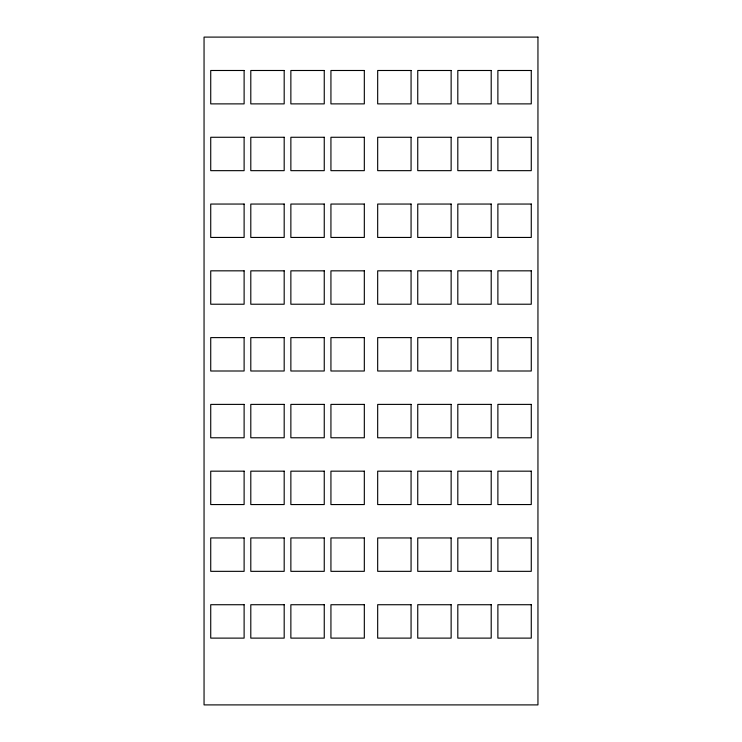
<?xml version="1.0" encoding="UTF-8"?>
<svg xmlns="http://www.w3.org/2000/svg" width="742" height="742" viewBox="0 0 742 742"><rect width="100%" height="100%" fill="white"/><g stroke="black" fill="none" stroke-linecap="round" stroke-linejoin="round"><path stroke-width="1.11" d="M537.95 37.1L204.05 37.1L204.05 704.9L537.95 704.9L537.95 37.1M244.118 70.49L210.728 70.49L210.728 103.88L244.118 103.88L244.118 70.49M284.186 70.49L250.796 70.49L250.796 103.88L284.186 103.88L284.186 70.49M324.254 70.49L290.864 70.49L290.864 103.88L324.254 103.88L324.254 70.49M364.322 70.49L330.932 70.49L330.932 103.88L364.322 103.88L364.322 70.49M411.068 70.49L377.678 70.49L377.678 103.88L411.068 103.88L411.068 70.49M451.136 70.49L417.746 70.49L417.746 103.88L451.136 103.88L451.136 70.49M491.204 70.49L457.814 70.49L457.814 103.88L491.204 103.88L491.204 70.49M531.272 70.49L497.882 70.49L497.882 103.88L531.272 103.88L531.272 70.49M244.118 137.27L210.728 137.27L210.728 170.66L244.118 170.66L244.118 137.27M284.186 137.27L250.796 137.27L250.796 170.66L284.186 170.66L284.186 137.27M324.254 137.27L290.864 137.27L290.864 170.66L324.254 170.66L324.254 137.27M364.322 137.27L330.932 137.27L330.932 170.66L364.322 170.66L364.322 137.27M411.068 137.27L377.678 137.27L377.678 170.66L411.068 170.66L411.068 137.27M451.136 137.27L417.746 137.27L417.746 170.66L451.136 170.66L451.136 137.27M491.204 137.27L457.814 137.27L457.814 170.66L491.204 170.66L491.204 137.27M531.272 137.27L497.882 137.27L497.882 170.66L531.272 170.66L531.272 137.27M244.118 204.05L210.728 204.05L210.728 237.44L244.118 237.44L244.118 204.05M284.186 204.05L250.796 204.05L250.796 237.44L284.186 237.44L284.186 204.05M324.254 204.05L290.864 204.05L290.864 237.44L324.254 237.44L324.254 204.05M364.322 204.05L330.932 204.05L330.932 237.44L364.322 237.44L364.322 204.05M411.068 204.05L377.678 204.05L377.678 237.44L411.068 237.44L411.068 204.05M451.136 204.05L417.746 204.05L417.746 237.44L451.136 237.44L451.136 204.05M491.204 204.05L457.814 204.05L457.814 237.44L491.204 237.44L491.204 204.05M531.272 204.05L497.882 204.05L497.882 237.44L531.272 237.44L531.272 204.05M244.118 270.83L210.728 270.83L210.728 304.22L244.118 304.22L244.118 270.83M284.186 270.83L250.796 270.83L250.796 304.22L284.186 304.22L284.186 270.83M324.254 270.83L290.864 270.83L290.864 304.22L324.254 304.22L324.254 270.83M364.322 270.83L330.932 270.83L330.932 304.22L364.322 304.22L364.322 270.83M411.068 270.83L377.678 270.83L377.678 304.22L411.068 304.22L411.068 270.83M451.136 270.83L417.746 270.83L417.746 304.22L451.136 304.22L451.136 270.83M491.204 270.83L457.814 270.83L457.814 304.22L491.204 304.22L491.204 270.83M531.272 270.83L497.882 270.83L497.882 304.22L531.272 304.22L531.272 270.83M244.118 337.61L210.728 337.61L210.728 371L244.118 371L244.118 337.61M284.186 337.61L250.796 337.61L250.796 371L284.186 371L284.186 337.61M324.254 337.61L290.864 337.61L290.864 371L324.254 371L324.254 337.61M364.322 337.61L330.932 337.61L330.932 371L364.322 371L364.322 337.61M411.068 337.61L377.678 337.61L377.678 371L411.068 371L411.068 337.61M451.136 337.61L417.746 337.61L417.746 371L451.136 371L451.136 337.61M491.204 337.61L457.814 337.61L457.814 371L491.204 371L491.204 337.61M531.272 337.61L497.882 337.61L497.882 371L531.272 371L531.272 337.61M244.118 404.39L210.728 404.39L210.728 437.78L244.118 437.78L244.118 404.39M284.186 404.39L250.796 404.39L250.796 437.78L284.186 437.78L284.186 404.39M324.254 404.39L290.864 404.39L290.864 437.78L324.254 437.78L324.254 404.39M364.322 404.39L330.932 404.39L330.932 437.78L364.322 437.78L364.322 404.39M411.068 404.39L377.678 404.39L377.678 437.78L411.068 437.78L411.068 404.39M451.136 404.39L417.746 404.39L417.746 437.78L451.136 437.78L451.136 404.39M491.204 404.39L457.814 404.39L457.814 437.78L491.204 437.78L491.204 404.39M531.272 404.39L497.882 404.39L497.882 437.78L531.272 437.78L531.272 404.39M244.118 471.17L210.728 471.17L210.728 504.56L244.118 504.56L244.118 471.17M284.186 471.17L250.796 471.17L250.796 504.56L284.186 504.56L284.186 471.17M324.254 471.17L290.864 471.17L290.864 504.56L324.254 504.56L324.254 471.17M364.322 471.17L330.932 471.17L330.932 504.56L364.322 504.56L364.322 471.17M411.068 471.17L377.678 471.17L377.678 504.56L411.068 504.56L411.068 471.17M451.136 471.17L417.746 471.17L417.746 504.56L451.136 504.56L451.136 471.17M491.204 471.17L457.814 471.17L457.814 504.56L491.204 504.56L491.204 471.17M531.272 471.17L497.882 471.17L497.882 504.56L531.272 504.56L531.272 471.17M244.118 537.95L210.728 537.95L210.728 571.34L244.118 571.34L244.118 537.95M284.186 537.95L250.796 537.95L250.796 571.34L284.186 571.34L284.186 537.95M324.254 537.95L290.864 537.95L290.864 571.34L324.254 571.34L324.254 537.95M364.322 537.95L330.932 537.95L330.932 571.34L364.322 571.34L364.322 537.95M411.068 537.95L377.678 537.95L377.678 571.34L411.068 571.34L411.068 537.95M451.136 537.95L417.746 537.95L417.746 571.34L451.136 571.34L451.136 537.95M491.204 537.95L457.814 537.95L457.814 571.34L491.204 571.34L491.204 537.95M531.272 537.95L497.882 537.95L497.882 571.34L531.272 571.34L531.272 537.95M244.118 604.73L210.728 604.73L210.728 638.12L244.118 638.12L244.118 604.73M284.186 604.73L250.796 604.73L250.796 638.12L284.186 638.12L284.186 604.73M324.254 604.73L290.864 604.73L290.864 638.12L324.254 638.12L324.254 604.73M364.322 604.73L330.932 604.73L330.932 638.12L364.322 638.12L364.322 604.73M411.068 604.73L377.678 604.73L377.678 638.12L411.068 638.12L411.068 604.73M451.136 604.73L417.746 604.73L417.746 638.12L451.136 638.12L451.136 604.73M491.204 604.73L457.814 604.73L457.814 638.12L491.204 638.12L491.204 604.73M531.272 604.73L497.882 604.73L497.882 638.12L531.272 638.12L531.272 604.73"/></g></svg>
